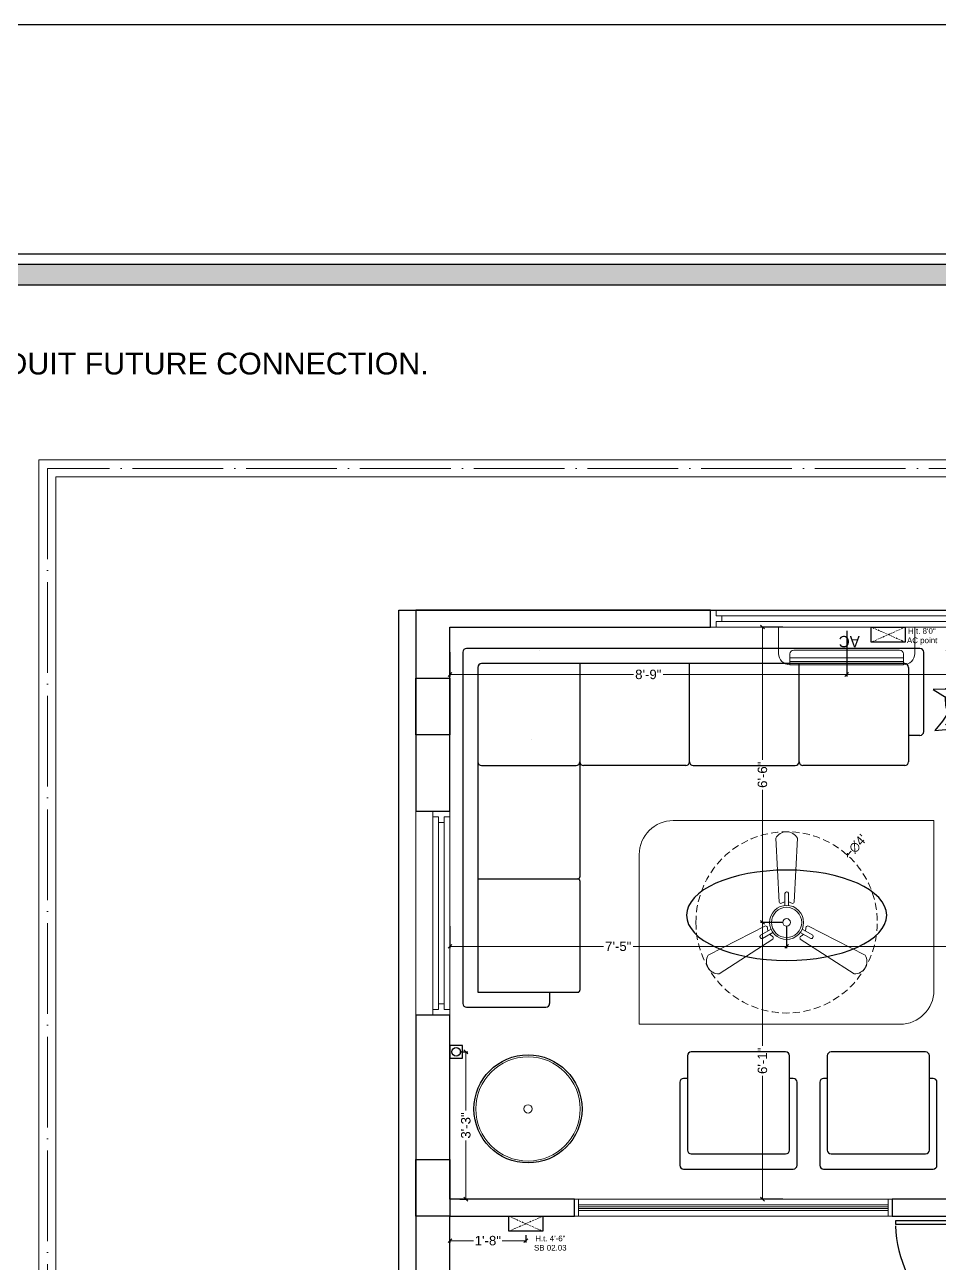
# Model space of a CAD drawing. Header units: millimetres. Extents: x 56222 to 3066687, y -650199 to -121287.
# Drawn here: x 142094.3 to 142336.3, y -177180.8 to -176852.9 of the extents above; entities that cross this region are included whole.
import ezdxf

# ---------------------------------------------------------------- set-up
doc = ezdxf.new("R2010")
doc.units = ezdxf.units.MM
doc.header["$MEASUREMENT"] = 0
doc.header["$PDMODE"] = 35
for name, pattern in [('ACAD_ISO04W100', [30, 24, -3, 0, -3]), ('DASHED', [0.75, 0.5, -0.25]), ('DASHED2', [0.375, 0.25, -0.125])]:
    doc.linetypes.add(name, pattern=pattern)
doc.layers.get('Defpoints').update_dxf_attribs({"color": 220})
doc.layers.add('AR DOOR', color=40, linetype='Continuous')
doc.layers.add('AR ELE-5', color=134, linetype='Continuous')
for name, color, linetype, lineweight in [('COLUMN', 1, 'Continuous', 30), ('dim05', 1, 'Continuous', 13), ('el', 7, 'Continuous', 20), ('ELEC-wires', 1, 'DASHED2', 13), ('Electrical', 84, 'Continuous', 30), ('FIRST FLOOR ( DW_RAIL )', 7, 'Continuous', 9), ('FUR', 250, 'Continuous', 0), ('FURNITURE', 32, 'Continuous', 9), ('GROUND FLOOR', 7, 'Continuous', 9), ('NAME PLATE', 7, 'Continuous', 25), ('SECOND FLOOR', 7, 'Continuous', 9), ('SECOND FLOOR  ( PLINE )', 251, 'Continuous', 30), ('SECOND FLOOR ( DW_RAIL )', 7, 'Continuous', 9), ('Text', 7, 'Continuous', 15), ('wall', 7, 'Continuous', 30), ('XX~SLAB ( BEAM )~ ( DIM )', 7, 'Continuous', 9)]:
    doc.layers.add(name, color=color, linetype=linetype, lineweight=lineweight)
doc.layers.add('XX~SLAB ( PLINE )', color=251, linetype='Continuous', plot=False)
doc.styles.add('Arial', font='arial.ttf')
doc.styles.add('century g', font='GOTHIC.TTF')
doc.styles.get("Standard").update_dxf_attribs({"font": 'arial.ttf', "height": 6})
doc.styles.add('TEXT', font='eurr____.ttf')
doc.dimstyles.new('Archana', dxfattribs={"dimtxt": 2, "dimasz": 0.75, "dimexe": 0.5, "dimexo": 0.5, "dimgap": 0, "dimtad": 0, "dimzin": 0, "dimdsep": 46, "dimlunit": 4, "dimtxsty": 'century g', "dimblk": 'OBLIQUE', "dimcen": 0, "dimdle": 1, "dimclrd": 256, "dimclre": 256, "dimclrt": 256, "dimadec": 0, "dimazin": 0, "dimtfac": 1, "dimtofl": 0, "dimtmove": 1, "dimatfit": 3, "dimfxl": 1, "dimfxlon": 1, "dimtolj": 1, "dimtzin": 0, "dimlwd": -1, "dimlwe": -1, "dimarcsym": 0})
doc.dimstyles.new('ISO-25', dxfattribs={"dimtxt": 2.5, "dimasz": 1, "dimexe": 0.5, "dimexo": 1, "dimtad": 0, "dimdec": 1, "dimlunit": 4, "dimtxsty": 'Standard', "dimblk": 'OBLIQUE', "dimcen": 2.5, "dimclrd": 1, "dimclre": 1, "dimclrt": 5, "dimadec": 0, "dimazin": 0, "dimtfac": 1, "dimtdec": 1, "dimtmove": 0, "dimatfit": 3, "dimfxl": 1, "dimlwd": -1, "dimarcsym": 0})

# ---------------------------------------------------------------- blocks, each defined once
blk = doc.blocks.new('LAYOUT FILE')
at = {"layer": 'NAME PLATE', "true_color": 0xd39e00}
h = blk.add_hatch(color=42, dxfattribs=at)
h.paths.add_polyline_path([(3346889.83, -513806.18), (3346889.83, -514260.7), (3347535.56, -514260.7), (3347535.56, -513806.18)])
h.paths.add_polyline_path([(3346894.36, -513810.71), (3347531.03, -513810.71), (3347531.03, -514256.17), (3346894.36, -514256.17)], flags=16)
at = {"layer": 'NAME PLATE', "color": 42, "true_color": 0xd39e00}
for points in [[(3346887.56, -513803.91), (3347537.83, -513803.91), (3347537.83, -514262.96), (3346887.56, -514262.96)], [(3346889.83, -513806.18), (3347535.56, -513806.18), (3347535.56, -514260.7), (3346889.83, -514260.7)], [(3346894.36, -513810.71), (3347531.03, -513810.71), (3347531.03, -514256.17), (3346894.36, -514256.17)]]:
    blk.add_lwpolyline(points, close=True, dxfattribs=at)
blk = doc.blocks.new('*U255')
for points in [[(0, 0), (0, 1120), (-30, 1120), (-30, 0)], [(40, 0), (0, 0), (0, -30), (-10, -30), (-10, -100), (40, -100)], [(-1160, 0), (-1120, 0), (-1120, -30), (-1110, -30), (-1110, -100), (-1160, -100)]]:
    blk.add_lwpolyline(points, close=True)
at = {"layer": 'AR ELE-5', "linetype": 'ByBlock', "ltscale": 15}
blk.add_arc((2, -1), 1122, 92.373, 179.9653, dxfattribs=at)
blk = doc.blocks.new('ARPLS010')
at = {"linetype": 'ByBlock'}
for p, q in [((0.121, 0.605), (-0.013, 0.459)), ((0.179, 0.666), (0.121, 0.605)), ((0.174, 0.573), (0.179, 0.666)), ((-0.278, 0.467), (-0.295, 0.42)), ((-0.248, 0.54), (-0.278, 0.467)), ((-0.182, 0.493), (-0.248, 0.54)), ((-0.222, 0.484), (-0.164, 0.347)), ((-0.125, 0.459), (-0.182, 0.493)), ((-0.072, 0.404), (-0.125, 0.459)), ((-0.013, 0.459), (-0.044, 0.336)), ((0.077, 0.412), (0.091, 0.447)), ((0.091, 0.447), (0.125, 0.522)), ((0.2, 0.432), (0.174, 0.573)), ((0.409, 0.44), (0.33, 0.38)), ((0.484, 0.459), (0.409, 0.44)), ((0.542, 0.434), (0.484, 0.459)), ((-0.295, 0.42), (-0.302, 0.309)), ((-0.302, 0.309), (-0.276, 0.258)), ((-0.164, 0.347), (-0.139, 0.295)), ((-0.139, 0.295), (-0.08, 0.131)), ((-0.038, 0.302), (-0.072, 0.404)), ((-0.044, 0.336), (-0.049, 0.232)), ((0.082, 0.358), (0.077, 0.412)), ((0.08, 0.288), (0.082, 0.358)), ((0.203, 0.352), (0.2, 0.432)), ((0.204, 0.254), (0.203, 0.352)), ((0.252, 0.313), (0.216, 0.287)), ((0.33, 0.38), (0.252, 0.313)), ((0.425, 0.373), (0.356, 0.269)), ((0.459, 0.303), (0.485, 0.354)), ((0.459, 0.236), (0.459, 0.303)), ((0.485, 0.354), (0.533, 0.42)), ((0.533, 0.42), (0.542, 0.434)), ((-0.469, 0.226), (-0.643, 0.216)), ((-0.643, 0.216), (-0.485, 0.134)), ((-0.359, 0.148), (-0.49, 0.172)), ((-0.362, 0.24), (-0.469, 0.226)), ((-0.278, 0.254), (-0.362, 0.24)), ((-0.287, 0.106), (-0.359, 0.148)), ((-0.21, 0.227), (-0.278, 0.254)), ((-0.132, 0.18), (-0.21, 0.227)), ((-0.063, 0.111), (-0.132, 0.18)), ((-0.049, 0.232), (-0.065, 0.135)), ((0.015, 0.209), (0.08, 0.288)), ((0.056, 0.114), (0.015, 0.209)), ((0.068, 0.032), (0.16, 0.165)), ((0.227, 0.157), (0.132, 0.131)), ((0.16, 0.165), (0.204, 0.254)), ((0.318, 0.213), (0.227, 0.157)), ((0.356, 0.269), (0.318, 0.213)), ((0.368, 0.128), (0.432, 0.176)), ((0.432, 0.176), (0.459, 0.236)), ((-0.485, 0.134), (-0.433, 0.051)), ((-0.433, 0.051), (-0.349, -0.011)), ((-0.18, 0.073), (-0.287, 0.106)), ((-0.111, 0.036), (-0.18, 0.073)), ((-0.013, 0.022), (-0.111, 0.036)), ((-0.084, -0.034), (0.007, 0.018)), ((0.003, 0.011), (-0.076, -0.16)), ((-0.065, 0.135), (-0.024, 0.018)), ((-0.024, 0.018), (0.009, 0.005)), ((0.006, -0.002), (0.068, 0.032)), ((0.007, 0.018), (0.02, -0.121)), ((0.009, 0.005), (0.056, 0.114)), ((0.017, -0.002), (0.091, 0.009)), ((0.088, 0.065), (0.187, 0.091)), ((0.091, 0.009), (0.173, -0.011)), ((0.173, -0.011), (0.212, 0.004)), ((0.187, 0.091), (0.297, 0.116)), ((0.212, 0.004), (0.252, -0.03)), ((0.297, 0.116), (0.408, 0.071)), ((0.309, 0.109), (0.368, 0.128)), ((0.309, -0.01), (0.43, 0.006)), ((0.408, 0.071), (0.482, 0.024)), ((0.482, 0.024), (0.689, -0.072)), ((-0.464, -0.073), (-0.558, -0.152)), ((-0.366, -0.036), (-0.464, -0.073)), ((-0.336, -0.142), (-0.413, -0.121)), ((-0.306, -0.033), (-0.366, -0.036)), ((-0.349, -0.011), (-0.256, -0.05)), ((-0.269, -0.135), (-0.336, -0.142)), ((-0.193, -0.113), (-0.269, -0.135)), ((-0.259, -0.2), (-0.168, -0.1)), ((-0.256, -0.05), (-0.185, -0.038)), ((-0.185, -0.038), (-0.114, -0.046)), ((-0.168, -0.1), (-0.084, -0.034)), ((-0.114, -0.046), (-0.093, -0.036)), ((0.02, -0.121), (-0.017, -0.291)), ((0.01, -0.014), (0.017, -0.002)), ((0.078, -0.064), (0.01, -0.014)), ((0.016, -0.023), (0.116, -0.122)), ((0.07, -0.179), (0.018, -0.1)), ((0.138, -0.083), (0.078, -0.064)), ((0.116, -0.122), (0.201, -0.195)), ((0.197, -0.135), (0.138, -0.083)), ((0.283, -0.123), (0.197, -0.135)), ((0.252, -0.03), (0.309, -0.01)), ((0.277, -0.114), (0.357, -0.156)), ((0.37, -0.064), (0.283, -0.123)), ((0.462, -0.021), (0.37, -0.064)), ((0.689, -0.072), (0.462, -0.021)), ((-0.558, -0.152), (-0.517, -0.172)), ((-0.517, -0.172), (-0.447, -0.216)), ((-0.447, -0.216), (-0.363, -0.202)), ((-0.363, -0.202), (-0.263, -0.2)), ((-0.363, -0.408), (-0.318, -0.29)), ((-0.318, -0.29), (-0.259, -0.2)), ((-0.017, -0.291), (-0.141, -0.446)), ((-0.076, -0.16), (-0.138, -0.304)), ((0.059, -0.27), (0.005, -0.185)), ((0.08, -0.342), (0.059, -0.27)), ((0.121, -0.239), (0.07, -0.179)), ((0.184, -0.299), (0.121, -0.239)), ((0.141, -0.261), (0.16, -0.336)), ((0.201, -0.195), (0.272, -0.198)), ((0.272, -0.198), (0.311, -0.225)), ((0.311, -0.225), (0.415, -0.304)), ((0.357, -0.156), (0.455, -0.226)), ((0.455, -0.226), (0.503, -0.317)), ((-0.368, -0.496), (-0.363, -0.408)), ((-0.199, -0.38), (-0.287, -0.45)), ((-0.138, -0.304), (-0.199, -0.38)), ((-0.042, -0.432), (-0.071, -0.352)), ((0.002, -0.48), (-0.042, -0.432)), ((0.064, -0.446), (0.066, -0.407)), ((0.066, -0.407), (0.08, -0.342)), ((0.16, -0.336), (0.15, -0.445)), ((0.252, -0.362), (0.184, -0.299)), ((0.376, -0.416), (0.252, -0.362)), ((0.502, -0.472), (0.376, -0.416)), ((0.415, -0.304), (0.447, -0.388)), ((0.503, -0.317), (0.494, -0.398)), ((0.494, -0.398), (0.528, -0.452)), ((-0.382, -0.625), (-0.368, -0.496)), ((-0.269, -0.533), (-0.382, -0.625)), ((-0.287, -0.45), (-0.314, -0.498)), ((-0.141, -0.446), (-0.269, -0.533)), ((0.104, -0.646), (0.002, -0.48)), ((0.106, -0.5), (0.104, -0.646)), ((0.15, -0.445), (0.106, -0.5)), ((0.567, -0.494), (0.502, -0.472)), ((0.528, -0.452), (0.567, -0.494))]:
    blk.add_line(p, q, dxfattribs=at)
for radius, start, end in [(0.5, 87.2367, 107.9154), (0.458, 91.6596, 104.0784), (0.5, 49.0791, 67.0324), (0.5, 126.2799, 152.7042), (0.458, 130.7647, 148.9789), (0.458, 49.8461, 63.9764), (0.458, 5.0517, 21.9108), (0.5, 1.3782, 25.7565), (0.5, 164.9216, 191.0302), (0.458, 169.9629, 188.6517), (0.458, 334.5625, 357.1532), (0.5, 333.6991, 357.5577), (0.5, 205.1623, 226.3204), (0.458, 207.232, 224.0819), (0.458, 252.8522, 267.711), (0.5, 283.5324, 308.8712), (0.458, 289.266, 306.1107), (0.5, 249.553, 272.4234)]:
    blk.add_arc((0, 0), radius, start, end, dxfattribs=at)
blk = doc.blocks.new('fan')
at = {"layer": 'Electrical', "lineweight": 15, "ltscale": 20}
for p, q in [((3300835.29, -509900.78), (3300836.47, -509923.43)), ((3300841.81, -509923.43), (3300842.99, -509900.78)), ((3300838.47, -509924.57), (3300838.47, -509920.25)), ((3300839.81, -509920.28), (3300839.81, -509924.57)), ((3300831.66, -509931.77), (3300811.45, -509942.07)), ((3300866.83, -509942.07), (3300846.62, -509931.77)), ((3300815.3, -509948.74), (3300834.33, -509936.39)), ((3300829.93, -509935.08), (3300833.64, -509932.93)), ((3300834.31, -509934.09), (3300830.57, -509936.25)), ((3300843.95, -509936.39), (3300862.98, -509948.74)), ((3300847.68, -509936.23), (3300843.97, -509934.09)), ((3300844.64, -509932.93), (3300848.38, -509935.09))]:
    blk.add_line(p, q, dxfattribs=at)
at = {"layer": 'Electrical', "linetype": 'DASHED', "lineweight": 15, "ltscale": 5}
blk.add_circle((3300839.14, -509930.53), 32, dxfattribs=at)
at = {"layer": 'Electrical', "lineweight": 15, "ltscale": 20}
for centre, major_axis, start_param, end_param in [((3300839.14, -509902.94), (3.12, 3.12), -0.272136, 1.842967), ((3300837.1, -509923.08), (0.51, 0.51), 2.863014, 4.257784), ((3300839.14, -509926.42), (2.27, -2.27), 2.565057, 2.951308), ((3300839.13, -509920.5), (0.501, 0.501), -0.465536, 1.983618), ((3300839.14, -509926.42), (2.27, 2.27), 0.19032, 0.57657), ((3300841.18, -509923.08), (0.51, -0.51), 5.167028, 6.561799), ((3300839.14, -509930.53), (4.24, -4.24), 3.14161, 9.424795), ((3300839.14, -509930.53), (3.77, -3.77), 1.749190548672175e-05, 6.283202799085073), ((3300831.67, -509932.49), (0.51, -0.51), 0.978238, 2.373008), ((3300835.59, -509932.58), (2.27, -2.27), 3.855511, 4.241762), ((3300839.14, -509930.53), (0.943, 0.943), 1.570814, 7.853999), ((3300842.69, -509932.58), (2.27, 2.27), 5.183051, 5.569301), ((3300846.61, -509932.49), (0.51, -0.51), 2.339416, 3.734186), ((3300830.46, -509935.55), (0.501, -0.501), 3.199655, 5.648809), ((3300835.59, -509932.58), (2.27, -2.27), 4.659452, 5.045703), ((3300833.71, -509936.02), (0.51, 0.51), -1.325776, 0.068994), ((3300844.57, -509936.02), (0.51, -0.51), 3.072633, 4.467404), ((3300842.69, -509932.58), (2.27, 2.27), 4.37911, 4.765361), ((3300847.83, -509935.54), (0.501, 0.501), 3.723254, 6.172408), ((3300815.25, -509944.32), (3.12, -3.12), 3.393055, 5.508159), ((3300863.03, -509944.32), (3.12, -3.12), 5.48745, 7.602554)]:
    blk.add_ellipse(centre, major_axis=major_axis, ratio=1, start_param=start_param, end_param=end_param, dxfattribs=at)
blk = doc.blocks.new('_Oblique')
at = {"layer": 'wall', "color": 0, "lineweight": -2}
blk.add_line((-0.5, -0.5), (0.5, 0.5), dxfattribs=at)
blk = doc.blocks.new('*D419')
at = {"layer": 'Defpoints', "color": 0, "lineweight": 0, "transparency": 16777216}
for p in [(142312, -177072.8), (142279.77, -177108.38)]:
    blk.add_point(p, dxfattribs=at)
at = {"layer": 'dim05', "transparency": 16777216}
blk.add_line((142313.01, -177071.69), (142312, -177072.8), dxfattribs=at)
at = {"layer": 'dim05', "transparency": 16777216, "xscale": 0.75, "yscale": 0.75, "zscale": 0.75, "rotation": 227.8301719994197}
blk.add_blockref('_Oblique', (142312, -177072.8), dxfattribs=at)
at = {"layer": 'dim05', "color": 5, "lineweight": 25, "transparency": 16777216, "insert": (142314.76, -177069.75), "char_height": 2.5, "attachment_point": 5, "rotation": 47.8302, "style": 'century g'}
blk.add_mtext("\\A1;∅4'", dxfattribs=at)
blk = doc.blocks.new('6616')
at = {"color": 242, "linetype": 'DASHED', "true_color": 0xcd2027}
for p, q in [((386784.79, -36915.77), (386775.78, -36911.78)), ((386784.79, -36911.78), (386775.78, -36915.77))]:
    blk.add_line(p, q, dxfattribs=at)
at = {"layer": 'ELEC-wires', "color": 5, "linetype": 'ByBlock', "lineweight": 30, "ltscale": 4}
blk.add_lwpolyline([(386775.78, -36911.78), (386784.79, -36911.78), (386784.79, -36915.77), (386775.78, -36915.77)], close=True, dxfattribs=at)
blk = doc.blocks.new('*D492')
at = {"layer": 'Defpoints', "color": 0, "lineweight": 0, "transparency": 16777216}
for p in [(142206.78, -177173.57, -0.13), (142226.87, -177172.38, -0.13), (142226.87, -177174.87)]:
    blk.add_point(p, dxfattribs=at)
at = {"layer": 'dim05', "color": 1, "linetype": 'Continuous', "lineweight": -2, "transparency": 16777216}
for p, q in [((142206.78, -177174.57), (142206.78, -177175.37)), ((142226.87, -177173.38), (142226.87, -177175.37))]:
    blk.add_line(p, q, dxfattribs=at)
at = {"layer": 'dim05', "color": 1, "linetype": 'Continuous', "transparency": 16777216}
for p, q in [((142206.78, -177174.87), (142212.99, -177174.87)), ((142226.87, -177174.87), (142220.65, -177174.87))]:
    blk.add_line(p, q, dxfattribs=at)
at = {"layer": 'dim05', "color": 1, "transparency": 16777216, "rotation": 180}
blk.add_blockref('_Oblique', (142206.78, -177174.87), dxfattribs=at)
at = {"layer": 'dim05', "color": 1, "transparency": 16777216}
blk.add_blockref('_Oblique', (142226.87, -177174.87), dxfattribs=at)
at = {"layer": 'dim05', "color": 5, "lineweight": 25, "transparency": 16777216, "insert": (142216.82, -177174.87), "char_height": 2.5, "attachment_point": 5, "style": 'Arial'}
blk.add_mtext('1\'-8"', dxfattribs=at)
blk = doc.blocks.new('*D493')
at = {"layer": 'Defpoints', "color": 0, "lineweight": 0, "transparency": 16777216}
for p in [(142295.89, -177090.59, -0.13), (142289.49, -177163.89), (142295.89, -177163.89, -0.13)]:
    blk.add_point(p, dxfattribs=at)
at = {"layer": 'dim05', "color": 1, "linetype": 'Continuous', "lineweight": -2, "transparency": 16777216}
for p, q in [((142294.89, -177090.59), (142288.99, -177090.59)), ((142294.89, -177163.89), (142288.99, -177163.89))]:
    blk.add_line(p, q, dxfattribs=at)
at = {"layer": 'dim05', "color": 1, "linetype": 'Continuous', "transparency": 16777216}
for p, q in [((142289.49, -177090.59), (142289.49, -177123.28)), ((142289.49, -177163.89), (142289.49, -177131.19))]:
    blk.add_line(p, q, dxfattribs=at)
at = {"layer": 'dim05', "color": 1, "transparency": 16777216}
for p, rotation in [((142289.49, -177090.59), 90), ((142289.49, -177163.89), 270)]:
    blk.add_blockref('_Oblique', p, dxfattribs=dict(at, rotation=rotation))
at = {"layer": 'dim05', "color": 5, "lineweight": 25, "transparency": 16777216, "insert": (142289.49, -177127.24), "char_height": 2.5, "attachment_point": 5, "rotation": 90, "style": 'Arial'}
blk.add_mtext('6\'-1"', dxfattribs=at)
blk = doc.blocks.new('*D494')
at = {"layer": 'Defpoints', "color": 0, "lineweight": 0, "transparency": 16777216}
for p in [(142289.49, -177012.39), (142295.89, -177012.39, -0.13), (142295.89, -177090.59)]:
    blk.add_point(p, dxfattribs=at)
at = {"layer": 'dim05', "color": 1, "linetype": 'Continuous', "lineweight": -2, "transparency": 16777216}
for p, q in [((142294.89, -177012.39), (142288.99, -177012.39)), ((142294.89, -177090.59), (142288.99, -177090.59))]:
    blk.add_line(p, q, dxfattribs=at)
at = {"layer": 'dim05', "color": 1, "linetype": 'Continuous', "transparency": 16777216}
for p, q in [((142289.49, -177012.39), (142289.49, -177047.53)), ((142289.49, -177090.59), (142289.49, -177055.44))]:
    blk.add_line(p, q, dxfattribs=at)
at = {"layer": 'dim05', "color": 1, "transparency": 16777216}
for p, rotation in [((142289.49, -177012.39), 90), ((142289.49, -177090.59), 270)]:
    blk.add_blockref('_Oblique', p, dxfattribs=dict(at, rotation=rotation))
at = {"layer": 'dim05', "color": 5, "lineweight": 25, "transparency": 16777216, "insert": (142289.49, -177051.49), "char_height": 2.5, "attachment_point": 5, "rotation": 90, "style": 'Arial'}
blk.add_mtext('6\'-6"', dxfattribs=at)
blk = doc.blocks.new('*D495')
at = {"layer": 'Defpoints', "color": 0, "lineweight": 0, "transparency": 16777216}
for p in [(142206.78, -177090.59, -0.13), (142295.89, -177090.59), (142206.78, -177096.93)]:
    blk.add_point(p, dxfattribs=at)
at = {"layer": 'dim05', "color": 1, "linetype": 'Continuous', "lineweight": -2, "transparency": 16777216}
for p, q in [((142206.78, -177091.59), (142206.78, -177097.43)), ((142295.89, -177091.59), (142295.89, -177097.43))]:
    blk.add_line(p, q, dxfattribs=at)
at = {"layer": 'dim05', "color": 1, "linetype": 'Continuous', "transparency": 16777216}
for p, q in [((142206.78, -177096.93), (142247.4, -177096.93)), ((142295.89, -177096.93), (142255.27, -177096.93))]:
    blk.add_line(p, q, dxfattribs=at)
at = {"layer": 'dim05', "color": 1, "transparency": 16777216, "rotation": 180}
blk.add_blockref('_Oblique', (142206.78, -177096.93), dxfattribs=at)
at = {"layer": 'dim05', "color": 1, "transparency": 16777216}
blk.add_blockref('_Oblique', (142295.89, -177096.93), dxfattribs=at)
at = {"layer": 'dim05', "color": 5, "lineweight": 25, "transparency": 16777216, "insert": (142251.33, -177096.93), "char_height": 2.5, "attachment_point": 5, "style": 'Arial'}
blk.add_mtext('7\'-5"', dxfattribs=at)
blk = doc.blocks.new('*D496')
at = {"layer": 'Defpoints', "color": 0, "lineweight": 0, "transparency": 16777216}
for p in [(142295.89, -177090.59, -0.13), (142416.41, -177090.59, -0.13), (142416.41, -177096.93)]:
    blk.add_point(p, dxfattribs=at)
at = {"layer": 'dim05', "color": 1, "linetype": 'Continuous', "lineweight": -2, "transparency": 16777216}
for p, q in [((142295.89, -177091.59), (142295.89, -177097.43)), ((142416.41, -177091.59), (142416.41, -177097.43))]:
    blk.add_line(p, q, dxfattribs=at)
at = {"layer": 'dim05', "color": 1, "linetype": 'Continuous', "transparency": 16777216}
for p, q in [((142295.89, -177096.93), (142351.34, -177096.93)), ((142416.41, -177096.93), (142360.95, -177096.93))]:
    blk.add_line(p, q, dxfattribs=at)
at = {"layer": 'dim05', "color": 1, "transparency": 16777216, "rotation": 180}
blk.add_blockref('_Oblique', (142295.89, -177096.93), dxfattribs=at)
at = {"layer": 'dim05', "color": 1, "transparency": 16777216}
blk.add_blockref('_Oblique', (142416.41, -177096.93), dxfattribs=at)
at = {"layer": 'dim05', "color": 5, "lineweight": 25, "transparency": 16777216, "insert": (142356.15, -177096.93), "char_height": 2.5, "attachment_point": 5, "style": 'Arial'}
blk.add_mtext('10\'-1"', dxfattribs=at)
blk = doc.blocks.new('*D500')
at = {"layer": 'Defpoints', "color": 0, "lineweight": 0, "transparency": 16777216}
for p in [(142208.44, -177124.85, -0.13), (142208.44, -177163.89, -0.13), (142210.99, -177163.89)]:
    blk.add_point(p, dxfattribs=at)
at = {"layer": 'dim05', "color": 1, "linetype": 'Continuous', "lineweight": -2, "transparency": 16777216}
for p, q in [((142209.44, -177124.85), (142211.49, -177124.85)), ((142209.44, -177163.89), (142211.49, -177163.89))]:
    blk.add_line(p, q, dxfattribs=at)
at = {"layer": 'dim05', "color": 1, "linetype": 'Continuous', "transparency": 16777216}
for p, q in [((142210.99, -177124.85), (142210.99, -177140.43)), ((142210.99, -177163.89), (142210.99, -177148.32))]:
    blk.add_line(p, q, dxfattribs=at)
at = {"layer": 'dim05', "color": 1, "transparency": 16777216}
for p, rotation in [((142210.99, -177124.85), 90), ((142210.99, -177163.89), 270)]:
    blk.add_blockref('_Oblique', p, dxfattribs=dict(at, rotation=rotation))
at = {"layer": 'dim05', "color": 5, "lineweight": 25, "transparency": 16777216, "insert": (142210.99, -177144.37), "char_height": 2.5, "attachment_point": 5, "rotation": 90, "style": 'Arial'}
blk.add_mtext('3\'-3"', dxfattribs=at)
blk = doc.blocks.new('ac paln')
at = {"layer": 'Electrical', "lineweight": 15}
for p, q in [((389238.69, -37646.36), (389238.69, -37610.34)), ((389238.69, -37610.34), (389245.67, -37610.34)), ((389244.81, -37642.35), (389244.81, -37614.35)), ((389245.81, -37613.35), (389248.68, -37613.35)), ((389246.82, -37643.35), (389246.82, -37613.35)), ((389247.82, -37643.35), (389247.82, -37613.35)), ((389248.68, -37613.35), (389248.68, -37643.35)), ((389248.68, -37643.35), (389248.68, -37613.35)), ((389245.81, -37643.35), (389248.68, -37643.35)), ((389248.68, -37643.35), (389248.68, -37643.35)), ((389245.67, -37646.36), (389238.69, -37646.36))]:
    blk.add_line(p, q, dxfattribs=at)
for centre, start, end in [((389245.67, -37613.35), 0, 90), ((389245.67, -37643.35), 270, 0)]:
    blk.add_arc(centre, 3.01, start, end, dxfattribs=at)
at = {"layer": 'Electrical', "lineweight": 15, "extrusion": (0, 0, -1)}
for centre, start_param, end_param in [((389245.81, -37614.35), -0.785398, 0.785398), ((389245.81, -37642.35), 3.926991, 5.497787)]:
    blk.add_ellipse(centre, major_axis=(-0.71, 0.71), ratio=1, start_param=start_param, end_param=end_param, dxfattribs=at)
at = {"layer": 'Text', "style": 'TEXT'}
blk.add_text('AC', height=3, rotation=270, dxfattribs=at).set_placement((389241.02, -37624.87))
blk = doc.blocks.new('*D508')
at = {"layer": 'Defpoints', "color": 0, "lineweight": 0, "transparency": 16777216}
for p in [(142311.78, -177012.39, -0.13), (142206.78, -177018, -0.13), (142311.78, -177024.93)]:
    blk.add_point(p, dxfattribs=at)
at = {"layer": 'dim05', "color": 1, "linetype": 'Continuous', "lineweight": -2, "transparency": 16777216}
for p, q in [((142311.78, -177013.39), (142311.78, -177025.43)), ((142206.78, -177019), (142206.78, -177025.43))]:
    blk.add_line(p, q, dxfattribs=at)
at = {"layer": 'dim05', "color": 1, "linetype": 'Continuous', "transparency": 16777216}
for p, q in [((142206.78, -177024.93), (142255.33, -177024.93)), ((142311.78, -177024.93), (142263.23, -177024.93))]:
    blk.add_line(p, q, dxfattribs=at)
at = {"layer": 'dim05', "color": 1, "transparency": 16777216, "rotation": 180}
blk.add_blockref('_Oblique', (142206.78, -177024.93), dxfattribs=at)
at = {"layer": 'dim05', "color": 1, "transparency": 16777216}
blk.add_blockref('_Oblique', (142311.78, -177024.93), dxfattribs=at)
at = {"layer": 'dim05', "color": 5, "lineweight": 25, "transparency": 16777216, "insert": (142259.28, -177024.93), "char_height": 2.5, "attachment_point": 5, "style": 'Arial'}
blk.add_mtext('8\'-9"', dxfattribs=at)
blk = doc.blocks.new('*D511')
at = {"layer": 'Defpoints', "color": 0, "lineweight": 0, "transparency": 16777216}
for p in [(142311.78, -177020.52, -0.13), (142416.78, -177020.52, -0.13), (142416.78, -177024.93)]:
    blk.add_point(p, dxfattribs=at)
at = {"layer": 'dim05', "color": 1, "linetype": 'Continuous', "lineweight": -2, "transparency": 16777216}
for p, q in [((142311.78, -177021.52), (142311.78, -177025.43)), ((142416.78, -177021.52), (142416.78, -177025.43))]:
    blk.add_line(p, q, dxfattribs=at)
at = {"layer": 'dim05', "color": 1, "linetype": 'Continuous', "transparency": 16777216}
for p, q in [((142311.78, -177024.93), (142360.33, -177024.93)), ((142416.78, -177024.93), (142368.23, -177024.93))]:
    blk.add_line(p, q, dxfattribs=at)
at = {"layer": 'dim05', "color": 1, "transparency": 16777216, "rotation": 180}
blk.add_blockref('_Oblique', (142311.78, -177024.93), dxfattribs=at)
at = {"layer": 'dim05', "color": 1, "transparency": 16777216}
blk.add_blockref('_Oblique', (142416.78, -177024.93), dxfattribs=at)
at = {"layer": 'dim05', "color": 5, "lineweight": 25, "transparency": 16777216, "insert": (142364.28, -177024.93), "char_height": 2.5, "attachment_point": 5, "style": 'Arial'}
blk.add_mtext('8\'-9"', dxfattribs=at)

msp = doc.modelspace()

# ---------------------------------------------------------------- linework, layer by layer
at = {"layer": 'COLUMN', "elevation": -0.1256}
for points in [[(142197.7796, -177025.8895), (142206.7796, -177025.8895), (142206.7796, -177040.8895), (142197.7796, -177040.8895)], [(142197.7796, -177153.3895), (142206.7796, -177153.3895), (142206.7796, -177168.3895), (142197.7796, -177168.3895)]]:
    msp.add_lwpolyline(points, close=True, dxfattribs=at)
at = {"layer": 'FIRST FLOOR ( DW_RAIL )', "elevation": -0.1256}
for points in [[(142240.7796, -177168.3895), (142240.7796, -177163.8895)], [(142322.7796, -177163.8895), (142322.7796, -177168.3895)]]:
    msp.add_lwpolyline(points, dxfattribs=at)
for points in [[(142240.7796, -177165.3895), (142322.7796, -177165.3895), (142322.7796, -177165.8895), (142240.7796, -177165.8895)], [(142240.7796, -177166.3895), (142322.7796, -177166.3895), (142322.7796, -177166.8895), (142240.7796, -177166.8895)]]:
    msp.add_lwpolyline(points, close=True, dxfattribs=at)
at = {"layer": 'FUR'}
for p, q in [((142230.4991, -177018.4762, -0.1256), (142230.4991, -177018.4762, -0.1256)), ((142228.4991, -177042.0657, -0.1256), (142228.4991, -177042.0657, -0.1256))]:
    msp.add_line(p, q, dxfattribs=at)
at = {"layer": 'FURNITURE', "lineweight": 30}
for p, q in [((142210.1729, -177019.0609, -0.1256), (142210.1729, -177112.0609, -0.1256)), ((142331.1729, -177018.0609, -0.1256), (142211.1729, -177018.0609, -0.1256)), ((142332.1729, -177040.0609, -0.1256), (142332.1729, -177019.0609, -0.1256)), ((142214.1729, -177023.0609, -0.1256), (142214.1729, -177109.0609, -0.1256)), ((142327.1729, -177022.0609, -0.1256), (142215.1729, -177022.0609, -0.1256)), ((142241.1729, -177022.0609, -0.1256), (142241.1729, -177078.5609, -0.1256)), ((142270.1729, -177048.0609, -0.1256), (142270.1729, -177022.0609, -0.1256)), ((142299.1729, -177048.0609, -0.1256), (142299.1729, -177022.0609, -0.1256)), ((142328.1729, -177023.0609, -0.1256), (142328.1729, -177026.0609, -0.1256)), ((142328.1729, -177026.0609, -0.1256), (142328.1729, -177048.0609, -0.1256)), ((142331.1729, -177041.0609, -0.1256), (142328.1729, -177041.0609, -0.1256)), ((142215.1729, -177049.0609, -0.1256), (142240.1729, -177049.0609, -0.1256)), ((142269.1729, -177049.0609, -0.1256), (142242.1729, -177049.0609, -0.1256)), ((142271.1729, -177049.0609, -0.1256), (142298.1729, -177049.0609, -0.1256)), ((142327.1729, -177049.0609, -0.1256), (142300.1729, -177049.0609, -0.1256)), ((142214.1729, -177079.0609, -0.1256), (142240.6729, -177079.0609, -0.1256)), ((142241.1729, -177079.5609, -0.1256), (142241.1729, -177108.5609, -0.1256)), ((142214.1729, -177109.0609, -0.1256), (142240.6729, -177109.0609, -0.1256)), ((142233.1729, -177109.0609, -0.1256), (142233.1729, -177112.0609, -0.1256)), ((142211.1729, -177113.0609, -0.1256), (142232.1729, -177113.0609, -0.1256))]:
    msp.add_line(p, q, dxfattribs=at)
at = {"layer": 'FURNITURE', "lineweight": 30, "elevation": -0.1256}
for points in [[(142269.6336, -177125.9071), (142269.6336, -177150.9071, 0.41421356), (142270.6336, -177151.9071), (142295.6336, -177151.9071, 0.41421356), (142296.6336, -177150.9071), (142296.6336, -177147.9071), (142296.6336, -177125.9071, 0.41421356), (142295.6336, -177124.9071), (142270.6336, -177124.9071, 0.41421356)], [(142306.6584, -177125.9071), (142306.6584, -177150.9071, 0.41421356), (142307.6584, -177151.9071), (142332.6584, -177151.9071, 0.41421356), (142333.6584, -177150.9071), (142333.6584, -177147.9071), (142333.6584, -177125.9071, 0.41421356), (142332.6584, -177124.9071), (142307.6584, -177124.9071, 0.41421356)]]:
    msp.add_lwpolyline(points, format="xyb", close=True, dxfattribs=at)
for points in [[(142269.6336, -177131.9071), (142268.6336, -177131.9071, 0.41421356), (142267.6336, -177132.9071), (142267.6336, -177154.9071, 0.41421356), (142268.6336, -177155.9071), (142297.6511, -177155.8962, 0.41421356), (142298.6511, -177154.8962), (142298.6511, -177132.9071, 0.41421356), (142297.6511, -177131.9071), (142296.6336, -177131.9071)], [(142306.6584, -177131.9071), (142305.6584, -177131.9071, 0.41421356), (142304.6584, -177132.9071), (142304.6584, -177154.9071, 0.41421356), (142305.6584, -177155.9071), (142334.6759, -177155.8962, 0.41421356), (142335.6759, -177154.8962), (142335.6759, -177132.9071, 0.41421356), (142334.6759, -177131.9071), (142333.6584, -177131.9071)]]:
    msp.add_lwpolyline(points, format="xyb", dxfattribs=at)
at = {"layer": 'FURNITURE', "lineweight": 30}
msp.add_circle((142227.4525, -177139.9752, -0.1256), 14.3057, dxfattribs=at)
at = {"layer": 'FURNITURE', "lineweight": 5}
for radius in [13.8057, 1.1095]:
    msp.add_circle((142227.4525, -177139.9752, -0.1256), radius, dxfattribs=at)
at = {"layer": 'FURNITURE', "lineweight": 30}
for centre, radius, start, end in [((142211.1729, -177019.0609, -0.1256), 1, 90, 180), ((142331.1729, -177019.0609, -0.1256), 1, 0, 90), ((142215.1729, -177023.0609, -0.1256), 1, 90, 180), ((142327.1729, -177023.0609, -0.1256), 1, 0, 90), ((142331.1729, -177040.0609, -0.1256), 1, 270, 0), ((142215.1729, -177048.0609, -0.1256), 1, 180, 270), ((142215.1729, -177048.0609, -0.1256), 1, 180, 270), ((142240.1729, -177048.0609, -0.1256), 1, 270, 0), ((142242.1729, -177048.0609, -0.1256), 1, 180, 270), ((142269.1729, -177048.0609, -0.1256), 1, 270, 0), ((142271.1729, -177048.0609, -0.1256), 1, 180, 270), ((142298.1729, -177048.0609, -0.1256), 1, 270, 0), ((142300.1729, -177048.0609, -0.1256), 1, 180, 270), ((142327.1729, -177048.0609, -0.1256), 1, 270, 0), ((142240.6729, -177078.5609, -0.1256), 0.5, 270, 0), ((142240.6729, -177079.5609, -0.1256), 0.5, 0, 90), ((142240.6729, -177108.5609, -0.1256), 0.5, 270, 0), ((142211.1729, -177112.0609, -0.1256), 1, 180, 270), ((142232.1729, -177112.0609, -0.1256), 1, 270, 0)]:
    msp.add_arc(centre, radius, start, end, dxfattribs=at)
at = {"layer": 'FURNITURE', "lineweight": 30, "extrusion": (0, 0, -1)}
msp.add_ellipse((142295.8867, -177088.691, -0.1256), major_axis=(26.4789, 0), ratio=0.45146768, dxfattribs=at)
at = {"layer": 'GROUND FLOOR'}
for p, q in [((142098.0296, -176968.1395, -0.1256), (142598.2796, -176968.1395, -0.1256)), ((142098.0296, -176968.1395, -0.1256), (142098.0296, -177435.1395, -0.1256)), ((142102.5296, -176972.6395, -0.1256), (142598.2796, -176972.6395, -0.1256)), ((142102.5296, -176972.6395, -0.1256), (142102.5296, -177430.6395, -0.1256))]:
    msp.add_line(p, q, dxfattribs=at)
at = {"layer": 'GROUND FLOOR', "color": 1, "linetype": 'ACAD_ISO04W100', "elevation": -0.1256}
msp.add_lwpolyline([(142598.2796, -176970.3895), (142100.2796, -176970.3895), (142100.2796, -177432.8895), (142598.2796, -177432.8895)], dxfattribs=at)
at = {"layer": 'SECOND FLOOR'}
for p, q in [((142197.7796, -177007.8895, -0.1256), (142598.2796, -177007.8895, -0.1256)), ((142197.7796, -177007.8895, -0.1256), (142197.7796, -177318.3895, -0.1256)), ((142275.7796, -177007.8895, -0.1256), (142275.7796, -177012.3895, -0.1256)), ((142206.7796, -177163.8895, -0.1256), (142206.7796, -177012.3895, -0.1256)), ((142206.7796, -177012.3895, -0.1256), (142416.7796, -177012.3895, -0.1256)), ((142206.7796, -177061.1395, -0.1256), (142197.7796, -177061.1395, -0.1256)), ((142206.7796, -177115.1395, -0.1256), (142197.7796, -177115.1395, -0.1256)), ((142206.7796, -177163.8895, -0.1256), (142239.7796, -177163.8895, -0.1256)), ((142239.7796, -177168.3895, -0.1256), (142239.7796, -177163.8895, -0.1256)), ((142323.7796, -177163.8895, -0.1256), (142361.2796, -177163.8895, -0.1256)), ((142323.7796, -177168.3895, -0.1256), (142323.7796, -177163.8895, -0.1256)), ((142206.7796, -177168.3895, -0.1256), (142361.2796, -177168.3895, -0.1256)), ((142206.7796, -177318.3895, -0.1256), (142206.7796, -177168.3895, -0.1256))]:
    msp.add_line(p, q, dxfattribs=at)
at = {"layer": 'SECOND FLOOR', "elevation": -0.1256}
msp.add_lwpolyline([(142347.7796, -177007.8895), (142346.2796, -177007.8895), (142346.2796, -177009.3895), (142344.7796, -177009.3895), (142344.7796, -177010.8895), (142278.7796, -177010.8895), (142278.7796, -177009.3895), (142277.2796, -177009.3895), (142277.2796, -177007.8895), (142275.7796, -177007.8895), (142275.7796, -177012.3895), (142277.2796, -177012.3895), (142277.2796, -177010.8895), (142278.7796, -177010.8895), (142278.7796, -177009.3895), (142344.7796, -177009.3895), (142344.7796, -177010.8895), (142346.2796, -177010.8895), (142346.2796, -177012.3895), (142347.7796, -177012.3895), (142347.7796, -177007.8895), (142275.7796, -177007.8895), (142275.7796, -177012.3895), (142347.7796, -177012.3895)], close=True, dxfattribs=at)
at = {"layer": 'SECOND FLOOR  ( PLINE )', "elevation": -0.1256}
for points in [[(142206.7796, -177012.3895), (142275.7796, -177012.3895), (142275.7796, -177007.8895), (142197.7796, -177007.8895), (142197.7796, -177061.1395), (142206.7796, -177061.1395)], [(142239.7796, -177163.8895), (142206.7796, -177163.8895), (142206.7796, -177115.1395), (142202.2796, -177115.1395), (142197.7796, -177115.1395), (142197.7796, -177216.3895), (142206.7796, -177216.3895), (142206.7796, -177168.3895), (142239.7796, -177168.3895)], [(142361.2796, -177163.8895), (142323.7796, -177163.8895), (142323.7796, -177168.3895), (142361.2796, -177168.3895)]]:
    msp.add_lwpolyline(points, close=True, dxfattribs=at)
at = {"layer": 'SECOND FLOOR ( DW_RAIL )', "elevation": -0.1256}
msp.add_lwpolyline([(142206.7796, -177115.1395), (142206.7796, -177113.6395), (142205.2796, -177113.6395), (142205.2796, -177112.1395), (142203.7796, -177112.1395), (142203.7796, -177064.1395), (142205.2796, -177064.1395), (142205.2796, -177062.6395), (142206.7796, -177062.6395), (142206.7796, -177061.1395), (142202.2796, -177061.1395), (142202.2796, -177062.6395), (142203.7796, -177062.6395), (142203.7796, -177064.1395), (142205.2796, -177064.1395), (142205.2796, -177112.1395), (142203.7796, -177112.1395), (142203.7796, -177113.6395), (142202.2796, -177113.6395), (142202.2796, -177115.1395), (142206.7796, -177115.1395), (142206.7796, -177061.1395), (142202.2796, -177061.1395), (142202.2796, -177115.1395)], close=True, dxfattribs=at)
at = {"layer": 'XX~SLAB ( BEAM )~ ( DIM )'}
msp.add_line((142206.7796, -177163.8895, -0.1256), (142215.7796, -177163.8895, -0.1256), dxfattribs=at)
at = {"layer": 'XX~SLAB ( BEAM )~ ( DIM )', "color": 3, "lineweight": 30}
msp.add_lwpolyline([(142840.5563, -176852.8868), (140057.6713, -176852.8868), (140057.6713, -177505.9443), (142840.5563, -177505.9443)], close=True, dxfattribs=at)
at = {"layer": 'XX~SLAB ( BEAM )~ ( DIM )', "color": 9, "true_color": 0xc7c8ca, "elevation": -0.1256}
msp.add_lwpolyline([(142265.8976, -177063.6118), (142334.8757, -177063.6118), (142334.8757, -177108.5641, -0.41421356), (142325.8757, -177117.5641), (142256.8976, -177117.5641), (142256.8976, -177072.6118, -0.41421356)], format="xyb", close=True, dxfattribs=at)
at = {"layer": 'XX~SLAB ( BEAM )~ ( DIM )', "color": 6, "lineweight": 30, "elevation": -0.1256}
msp.add_lwpolyline([(142206.771, -177126.5096), (142210.0898, -177126.5096), (142210.107, -177123.1994), (142206.7882, -177123.1994)], close=True, dxfattribs=at)
at = {"layer": 'XX~SLAB ( BEAM )~ ( DIM )', "elevation": -0.1256}
msp.add_lwpolyline([(142239.7796, -177163.8895), (142323.7796, -177163.8895), (142323.7796, -177168.3895), (142239.7796, -177168.3895)], close=True, dxfattribs=at)
at = {"layer": 'XX~SLAB ( BEAM )~ ( DIM )', "color": 6, "lineweight": 30}
msp.add_circle((142208.4433, -177124.8545, -0.1256), 1.1551, dxfattribs=at)
at = {"layer": 'XX~SLAB ( PLINE )', "elevation": -0.1256}
msp.add_lwpolyline([(142193.2796, -177007.8895), (142598.2796, -177007.8895), (142598.2796, -177318.3895), (142589.2796, -177318.3895), (142569.475, -177318.3895), (142529.1378, -177318.3895), (142503.7796, -177318.3895), (142356.7796, -177318.3895), (142283.5361, -177318.3895), (142193.2796, -177318.3895)], close=True, dxfattribs=at)

# ---------------------------------------------------------------- block references
at = {"xscale": -22.43806280742462, "yscale": 22.43806280742462, "zscale": 22.43806280742462, "rotation": 269.893550954013}
msp.add_blockref('ARPLS010', (142349.1352, -177031.2661, -0.1256), dxfattribs=at)
at = {"layer": 'AR DOOR', "linetype": 'ByBlock', "lineweight": -2, "extrusion": (0, 0, -1), "xscale": -0.02999999999996949, "yscale": 0.02999999999996949, "zscale": -0.02999999999996949, "rotation": 270}
msp.add_blockref('*U255', (-142358.2796, -177169.5895, 0.1256), dxfattribs=at)
at = {"layer": 'dim05', "color": 1, "lineweight": 35, "xscale": -0.7500069902881101, "yscale": 0.7500069902881101, "zscale": 0.7500069902881101}
msp.add_blockref('fan', (2617948.3157, 205360.8729, -0.1256), dxfattribs=at)
at = {"layer": 'el', "color": 18, "true_color": 0x000000, "rotation": 270}
msp.add_blockref('ac paln', (179940.1296, 212226.2985, -0.1256), dxfattribs=at)
at = {"layer": 'el', "color": 1}
msp.add_blockref('6616', (-244457.4875, -140100.6057, -0.1256), dxfattribs=at)
at = {"layer": 'el', "color": 1, "rotation": 180}
msp.add_blockref('6616', (529007.1529, -214084.1601, -0.1256), dxfattribs=at)
at = {"layer": 'NAME PLATE', "lineweight": 0, "xscale": 1.209046105522275, "yscale": 1.209046105522275, "zscale": 1.209046105522275}
msp.add_blockref('LAYOUT FILE', (-3904558.0324, 444299.0561), dxfattribs=at)

# ---------------------------------------------------------------- texts
at = {"layer": 'Electrical', "color": 5, "transparency": 33554687}
for s, height, p in [('PROVIDE CONDUIT FUTURE CONNECTION. ', 5.7509, (142032.9097, -176945.4847, -0.2571)), ('AC point', 1.5, (142327.7393, -177016.6435)), ('SB 02.03', 1.5, (142229.0377, -177177.4917))]:
    msp.add_text(s, height=height, dxfattribs=at).set_placement(p)
at = {"layer": 'Electrical', "color": 240, "true_color": 0xed1f24, "transparency": 33554687}
for s, p in [('H.t. 8\'0"', (142328.0212, -177014.1733)), ('H.t. 4\'-6"', (142229.3499, -177175.0293))]:
    msp.add_text(s, height=1.5, dxfattribs=at).set_placement(p)

# ---------------------------------------------------------------- dimensions: what is measured, and where the dimension line sits
at = {"layer": 'dim05', "color": 27, "lineweight": 25, "true_color": 0x7d5120}
for base, p1, p2, picture, middle in [((142311.7796, -177024.9339), (142206.7796, -177018.0014, -0.1256), (142311.7796, -177012.3895, -0.1256), '*D508', (142259.2796, -177024.9339)), ((142416.7799, -177024.9339), (142311.7796, -177020.5193, -0.1256), (142416.7799, -177020.5193, -0.1256), '*D511', (142364.2798, -177024.9339)), ((142206.7796, -177096.9276), (142295.8867, -177090.588), (142206.7796, -177090.588, -0.1256), '*D495', (142251.3331, -177096.9276)), ((142416.4053, -177096.9276), (142295.8867, -177090.588, -0.1256), (142416.4053, -177090.588, -0.1256), '*D496', (142356.146, -177096.9276)), ((142226.8656, -177174.8726), (142206.7796, -177173.5665, -0.1256), (142226.8656, -177172.3764, -0.1256), '*D492', (142216.8226, -177174.8726))]:
    dim = msp.add_linear_dim(base=base, p1=p1, p2=p2, dimstyle='ISO-25', override={"dimdec": 0, "dimtxsty": 'Arial'}, dxfattribs=at)
    dim.commit()
    dim.dimension.update_dxf_attribs({"geometry": picture, "text_midpoint": middle})
for base, p1, p2, picture, middle in [((142289.4871, -177012.3895), (142295.8867, -177090.588), (142295.8867, -177012.3895, -0.1256), '*D494', (142289.4871, -177051.4887)), ((142289.4871, -177163.8895), (142295.8867, -177090.588, -0.1256), (142295.8867, -177163.8895, -0.1256), '*D493', (142289.4871, -177127.2387)), ((142210.9945, -177163.8895), (142208.4433, -177124.8545, -0.1256), (142208.439, -177163.8895, -0.1256), '*D500', (142210.9945, -177144.372))]:
    dim = msp.add_linear_dim(base=base, p1=p1, p2=p2, angle=90, dimstyle='ISO-25', override={"dimdec": 0, "dimtxsty": 'Arial'}, dxfattribs=at)
    dim.commit()
    dim.dimension.update_dxf_attribs({"geometry": picture, "text_midpoint": middle})
dim = msp.add_diameter_dim_2p(p1=(142279.7747, -177108.3758, -0.1256), p2=(142311.9986, -177072.8002, -0.1256), dimstyle='Archana', override={"dimtxt": 2.5, "dimclrt": 5}, dxfattribs=at)
dim.commit()
dim.dimension.update_dxf_attribs({"geometry": '*D419', "text_midpoint": (142314.7604, -177069.7512, -0.1256)})

doc.saveas('drawing.dxf')
